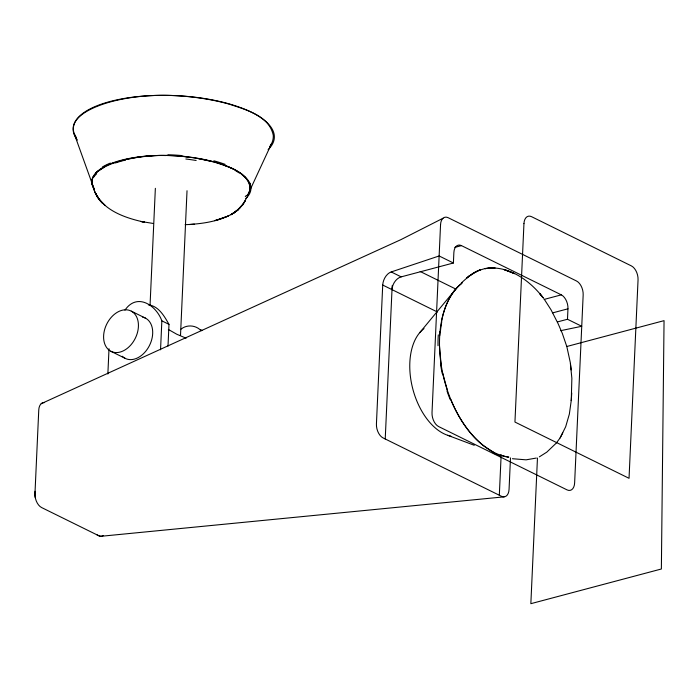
<?xml version="1.0" encoding="UTF-8"?>
<svg xmlns="http://www.w3.org/2000/svg" width="699" height="699" viewBox="0 0 699 699"><rect width="100%" height="100%" fill="white"/><g stroke="black" fill="none" stroke-linecap="round" stroke-linejoin="round"><path stroke-width="1.05" d="M35.002 492.839L34.95 494.429A11.044 6.632 75.1 0 0 35.3 497.758M107.864 374.009L109.009 348.749M150.075 304.712L155.361 188.328M160.543 349.823L161.853 320.841C156.174 305.096 136.96 292.435 124.946 310.173M168.005 346.092L168.983 324.353C164.379 316.263 158.638 305.979 148.38 304.843M187.026 190.731L180.508 335.424L179.704 335.406M560.563 330.697L581.743 326.284L567.483 319.26L567.964 308.809A11.263 6.763 75.1 0 0 561.306 294.856L461.471 245.62A11.263 6.763 75.1 0 0 453.869 252.549L453.398 262.999L439.129 255.965L391.204 271.946A11.306 7.287 -67.7 0 0 382.72 285.061L376.429 423.961A11.263 6.763 75.1 0 0 383.087 437.923L501.454 496.29A11.263 6.763 75.1 0 0 509.064 489.361L510.488 457.889M385.228 438.972L392.183 285.708M499.322 495.233L501.157 454.787M537.461 458.028L530.847 603.683L661.368 568.995L664.05 320.649L566.644 346.538M35.02 492.376L35.072 491.266M571.284 400.23L569.353 414.088L565.666 426.774L560.117 437.915L556.509 442.799M571.747 392.943L571.266 400.571L571.861 378.273L570.384 363.532M439.715 335.625L440.047 331.466M441.471 321.453C444.249 307.272 450.086 292.776 461.593 283.445M247.254 196.026L271.439 143.854A111.639 41.459 2.6 0 0 273.23 135.073C268.905 115.449 245.602 109.638 229.071 104.099A108.319 40.227 2.6 0 0 200.491 98.122C171.211 93.928 140.98 94.024 112.207 101.425A111.657 41.468 2.6 0 0 95.413 107.078C85.182 111.456 69.673 119.983 74.111 133.465L93.71 187.891M93.098 176.961L92.766 177.651A68.205 25.374 2.8 0 0 91.892 181.19L91.884 181.906A75.579 28.117 2.8 0 0 92.163 184.09M247.105 197.039L242.658 204.816L236.996 210.609L242.92 204.458L237.363 210.399L234.051 212.811L240.605 207.28M560.117 437.915L562.765 432.83M269.718 146.676L271.439 143.854M247.629 195.528L249.595 191.273L250.05 186.965M243.165 204.038L237.695 210.128L230.853 214.768L237.992 209.796L234.436 212.618L234.794 212.365C220.063 221.548 202.151 223.907 185.113 224.702M419.741 332.654L455.617 289.29M556.273 443.087L546.801 452.139L539.348 456.858M95.51 173.614L96.147 172.968M461.366 282.912L468.985 276.157L478.072 270.653L485.185 268.486L495.032 267.97L489.85 267.9L484.914 268.713C507.238 264.405 529.65 280.107 542.913 297.529L539.619 293.423L543.621 298.342M98.349 171.028L103.924 167.384M235.117 212.042L231.264 214.593L231.64 214.34M181.085 329.124C186.991 324.257 196.035 325.157 201.155 330.741M442.983 218.271L400.92 239.635L41.18 403.69M220.089 219.18L214.715 220.657L228.258 216.043L219.075 219.451M454.813 247.394L461.471 245.62M392.008 289.622A11.263 7.977 -63.8 0 1 401.182 276.865L453.398 262.999M544.171 299.408L561.306 294.856M552.734 312.855L567.964 308.809M557.697 321.855L567.483 319.26M536.308 458.055L526.094 459.837L512.419 458.71M124.868 159.713L139.739 156.943L154.392 155.606A68.196 23.993 2.5 0 1 166.013 155.536M504.119 496.849L101.329 536.255A11.044 6.632 75.1 0 1 99.232 535.932L97.074 534.901M189.211 224.554L194.366 224.143M165.995 155.458L167.97 155.501M153.072 223.435L140.717 221.434L144.553 222.212C124.37 217.852 99.808 209.508 93.29 187.568M508.47 457.12L506.915 456.875M198.236 158.577L212.365 161.618M506.137 456.718L500.37 455.128M200.438 329.692L202.02 330.278M447.701 435.294L474.271 445.289M513.721 273.265L504.031 269.543L514.63 273.685M231.815 168.345L227.848 166.642A83.391 30.485 2.9 0 0 223.488 165.034M420.169 271.483L455.827 289.063M391.204 271.946L401.182 276.865M382.737 285.052L437.469 312.042M161.853 320.841L168.983 324.353M186.1 338.185L176.777 334.244L168.38 329.465M131.333 311.177A22.517 15.946 -63.8 0 1 128.022 347.744A22.517 15.946 -63.8 0 1 103.697 334.646A22.517 15.946 -63.8 0 1 131.333 311.177L145.593 318.202M110.695 351.204L124.964 358.238M493.197 452.017L490.322 450.392M236.577 170.774L235.449 170.154A70.582 26.099 2.6 0 0 231.85 168.328M239.722 172.714L242.483 174.741M484.634 446.547C468.95 434.551 458.125 417.277 450.663 399.225M244.79 176.803L247.638 180.29M76.506 137.852L74.111 133.465M544.25 299.251L551.048 309.823L558.143 323.759L562.328 333.423L566.723 346.32M94.059 188.477L93.22 187.026M248.494 181.757L249.185 183.26M93.762 188.844L94.924 191.989M447.517 390.802L442.764 373.493M92.609 185.585C89.096 174.925 101.355 168.179 109.446 164.719A88.275 32.783 2.6 0 1 122.727 160.254C145.471 154.4 169.376 154.322 192.522 157.642A85.636 31.805 2.6 0 1 215.117 162.36C228.18 166.746 246.607 171.334 250.032 186.851A88.257 32.774 2.6 0 1 248.608 193.789M566.95 347.193L570.367 362.842L571.188 369.937M441.086 364.345L439.522 346.232M44.386 402.554A11.263 6.763 75.1 0 0 38.76 410.051L34.967 493.599A11.263 6.763 75.1 0 0 41.625 507.561L98.673 535.687A11.263 6.763 75.1 0 0 103.277 535.565M43.661 402.554A11.044 6.632 75.1 0 1 44.456 402.554M450.969 436.159A57.414 34.478 75.1 0 1 412.541 387.954A57.414 34.478 75.1 0 1 424.022 328.582M508.889 457.129A92.853 55.763 75.1 0 1 444.581 381.069A92.853 55.763 75.1 0 1 462.327 282.877M500.388 455.783A91.386 55.169 75.9 0 1 493.153 452.865M490.349 450.191A100.726 61.25 76.3 0 1 484.669 446.329M450.2 399.557A90.232 54.059 75.3 0 1 447.011 391.047M442.249 373.563A97.152 61.232 75 0 1 440.545 364.345M438.02 345.717A91.193 55.859 74.7 0 1 438.299 334.873M440.387 331.667A100.315 61.503 74.4 0 1 441.777 321.689M94.452 189.7A79.625 29.568 2.6 0 1 175.536 155.79A79.625 29.568 2.6 0 1 245.795 198.56M77.449 140.053A100.708 37.388 2.6 0 1 176.873 95.684A100.708 37.388 2.6 0 1 268.101 149.647M246.494 195.318A81.6 30.695 4.2 0 1 245.27 196.62M250.469 183.304A80.28 29.76 1.4 0 1 249.499 186.921M247.761 180.272A88.703 35.439 -6.2 0 1 248.591 181.74M242.081 174.767A65.82 22.447 6.8 0 1 244.44 176.812M235.912 170.949A74.513 28.869 1.2 0 1 239.102 172.854M213.859 160.805A80.193 29.236 2.9 0 1 225.227 164.396M185.855 159.005A81.748 26.85 3.5 0 1 196.157 160.49M181.495 156.148A84.422 34.513 2.2 0 1 187.236 156.768M167.917 154.741A78.07 30.083 2.5 0 1 181.731 155.571M115.449 162.946A87.646 32.11 2.3 0 1 125.523 160.054M111.884 163.557A92.076 34.688 2.9 0 1 114.531 162.587M102.386 167.017A84.072 30.581 1.9 0 1 110.372 163.068M95.912 172.941A76.741 27.191 -0.4 0 1 98.078 170.984M93.815 177.039A72.102 26.361 1.9 0 1 96.663 173.815M93.509 187.009A73.998 27.567 2.4 0 1 92.294 184.09M142.57 317.093A22.517 15.946 -63.8 0 1 149.306 345.822A22.517 15.946 -63.8 0 1 122.299 356.263M440.553 224.632L432.017 412.62A11.263 6.763 75.1 0 0 438.675 426.582L567.029 489.877A11.263 6.763 75.1 0 0 574.63 482.948L583.167 294.961A11.263 6.763 75.1 0 0 576.509 280.998L448.164 217.704A11.263 6.763 75.1 0 0 440.553 224.632M523.953 223.61L514.945 422.047L629.039 478.308L638.047 279.871A11.263 6.763 75.1 0 0 631.389 265.908L531.563 216.681A11.263 6.763 75.1 0 0 523.953 223.61M245.148 200.884L242.658 204.816L245.148 200.884M468.95 276.201L466.827 277.931L473.45 273.126L469.003 276.201M475.757 271.754L473.459 273.082L480.44 269.762L475.757 271.754M494.647 267.857L489.649 268.04L494.647 267.857M105.007 205.392L99.328 199.757L96.908 196.087L99.695 200.202L102.203 202.937L98.987 199.25L105.007 205.392M99.695 200.202L95.169 192.618L99.695 200.202M97.51 197.153L95.422 193.212L97.51 197.153"/></g></svg>
